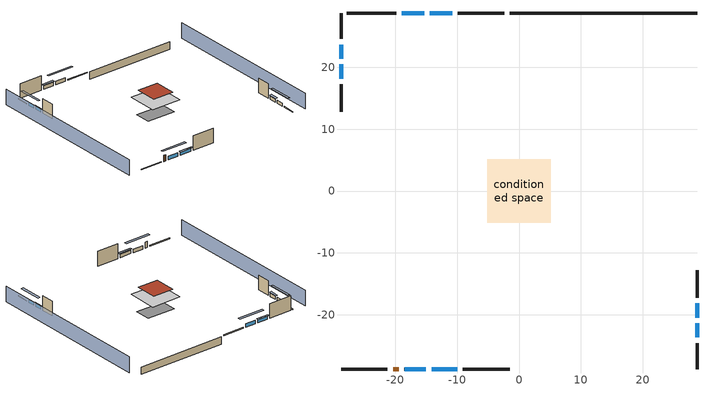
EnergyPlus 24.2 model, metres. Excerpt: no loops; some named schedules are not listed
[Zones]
conditioned space
 floor adiabatic (AdiabaticFloorConstruction): -5.13,-5.13 -5.13,5.13 5.13,5.13 5.13,-5.13 z2.74
 floor foundation (Slab1 construction): -4.86,-2.7 -4.86,2.7 4.86,2.7 4.86,-2.7 z-2.13
 wall outside (RimJoist1 construction): -2.41,28.79 -9.91,28.79 z0.3:0.61
 wall outside (RimJoist2 construction): 28.79,-28.79 28.79,-24.61 z0.3:0.61
 wall outside (RimJoist3 construction): -28.79,-28.79 -21.29,-28.79 z0.3:0.61
 wall outside (RimJoist4 construction): -28.79,28.79 -28.79,24.61 z0.3:0.61
 wall outside (AdiabaticWallConstruction 1): -20.36,-28.79 -19.45,-28.79 z0.3:2.34
 wall outside (AdiabaticWallConstruction): -10.83,28.79 -14.43,28.79 / -15.36,28.79 -18.95,28.79 z0.3:1.49; 28.79,-23.68 28.79,-21.4 / 28.79,-20.47 28.79,-18.18 / -28.79,23.68 -28.79,21.4 / -28.79,20.47 -28.79,18.18 z0.3:1.34; -18.52,-28.79 -15.04,-28.79 z0.3:1.46; -14.12,-28.79 -10,-28.79 z0.3:1.4
 wall outside (Wall1 construction): -19.88,28.79 -27.86,28.79 z0.3:5.18
 wall outside (Wall2 construction): 28.79,-17.25 28.79,-12.82 z0.3:5.18
 wall outside (Wall3 construction): -9.07,-28.79 -1.47,-28.79 z0.3:5.18
 wall outside (Wall4 construction): -28.79,17.25 -28.79,12.82 z0.3:5.18
 wall foundation (FoundationWall1 construction): 28.79,28.79 -1.48,28.79 z-2.13:0.3
 window (WindowConstruction): -10.83,28.79 -14.43,28.79 z0.3:1.49
 window (WindowConstruction 1): -15.36,28.79 -18.95,28.79 z0.3:1.49
 window (WindowConstruction 2): 28.79,-23.68 28.79,-21.4 z0.3:1.34
 window (WindowConstruction 3): 28.79,-20.47 28.79,-18.18 z0.3:1.34
 window (WindowConstruction 4): -18.52,-28.79 -15.04,-28.79 z0.3:1.46
 window (WindowConstruction 5): -14.12,-28.79 -10,-28.79 z0.3:1.4
 window (WindowConstruction 6): -28.79,23.68 -28.79,21.4 z0.3:1.34
 window (WindowConstruction 7): -28.79,20.47 -28.79,18.18 z0.3:1.34
 door (Door): -20.36,-28.79 -19.45,-28.79 z0.3:2.34
 ceiling adiabatic (AdiabaticFloorConstruction): 5.13,-5.13 5.13,5.13 -5.13,5.13 -5.13,-5.13 z2.74
 roof outside (Roof1 construction): -3.63,3.63 -3.63,-3.63 3.63,-3.63 3.63,3.63 z5.18
shading: -33.36,28.79 -33.36,-28.79 / 33.36,-28.79 33.36,28.79 z0:5.18; -17.17,28.79 -8.09,28.79 -8.09,29.4 -17.17,29.4 z4.24; -19.26,28.79 -15.05,28.79 -15.05,29.4 -19.26,29.4 z1.8; 28.79,-18.65 28.79,-26.43 29.4,-26.43 29.4,-18.65 z4.08; 28.79,-17.88 28.79,-20.77 29.4,-20.77 29.4,-17.88 z1.65; -12.3,-28.79 -21.26,-28.79 -21.26,-29.4 -12.3,-29.4 z4.21; -9.7,-28.79 -14.42,-28.79 -14.42,-29.4 -9.7,-29.4 z1.71; -28.79,18.65 -28.79,26.43 -29.4,26.43 -29.4,18.65 z4.08; -28.79,17.88 -28.79,20.77 -29.4,20.77 -29.4,17.88 z1.65
[Building]
Building 1: Terrain=Suburbs
[Site:Location]
Portland Intl Arpt_OR: Latitude {deg}=45.59; Longitude {deg}=-122.6; Time Zone {hr}=-8; Elevation {m}=33; Keep Site Location Information=Yes
[Site:GroundTemperature:Shallow]
10.2558, 8.96328, 8.85977, 9.47314, 11.9355, 14.3863, 16.5111, 17.8571, 17.9714, 16.8767, 14.8061, 12.4304
[Site:WaterMainsTemperature]
Calculation Method=Schedule; Temperature Schedule=mains temperature schedule
[Material] Roughness=Rough; Thermal Absorptance=0.9
Name | Thickness {m} | Conductivity {W/m-K} | Density {kg/m3} | Specific Heat {J/kg-K} | Solar Absorptance | Visible Absorptance
asphalt or fiberglass shingles | 0.00635 | 0.162714 | 1121.4 | 1465.45 | 0.85 | 0.85
concrete 4.0 in. | 0.1016 | 1.803125 | 2242.8 | 837.4 | 0.7 | 0.7
concrete 8.0 in. | 0.2032 | 1.803125 | 2242.8 | 837.4 | 0.7 | 0.7
door material | 0.04445 | 0.0612267 | 512.64 | 1214.23 | 0.7 | 0.7
floor covering | 0.0127 | 0.0450781 | 54.468 | 1339.84 | 0.9 | 0.9
floor covering 1 | 0.0127 | 0.0433444 | 54.468 | 1339.84 | 0.6 | 0.6
floor rigid ins; wall rigid ins | 0.512978 | 0.029427 | 32.04 | 1214.23 | 0.7 | 0.7
floor stud and cavity | 0.1397 | 1.75129 | 37.0049 | 1207.88 | 0.7 | 0.7
furniture material conditioned space 1 | 0.1524 | 0.115458 | 640.8 | 1214.23 | 0.6 | 0.6
gypsum board | 0.0127 | 0.160291 | 801 | 837.4 | 0.6 | 0.6
gypsum board 1 | 0.0127 | 0.160291 | 801 | 837.4 | 0.7 | 0.7
osb sheathing 0.5 in. | 0.0127 | 0.115458 | 512.64 | 1214.23 | 0.7 | 0.7
osb sheathing 0.75 in. | 0.01905 | 0.115458 | 512.64 | 1214.23 | 0.7 | 0.7
rim joist stud and cavity | 0.0508 | 0.180225 | 50.32683 | 1063.81 | 0.6 | 0.6
roof rigid ins | 0.051816 | 0.029427 | 32.04 | 1214.23 | 0.7 | 0.7
roof stud and cavity | 0.2032 | 0.667294 | 78.34581 | 1123.46 | 0.7 | 0.7
stucco | 0.0254 | 0.649125 | 1281.6 | 879.27 | 0.5 | 0.5
wall stud and cavity | 0.1397 | 0.556315 | 139.0536 | 1170.24 | 0.7 | 0.7
wall stud and cavity 1 | 0.0889 | 0.380278 | 52.3479 | 1209.89 | 0.7 | 0.7
wall stud and cavity 2 | 0.0889 | 0.391764 | 83.0341 | 1211.67 | 0.7 | 0.7
wood siding; wood siding 1 | 0.0254 | 0.102417 | 544.68 | 1172.36 | 0.7 | 0.7
[WindowMaterial:SimpleGlazingSystem]
WindowMaterial: U-Factor {W/m2-K}=2.15764; Solar Heat Gain Coefficient=0.44
[Construction]
AdiabaticFloorConstruction: floor stud and cavity, floor rigid ins, osb sheathing 0.75 in., floor covering 1
AdiabaticWallConstruction: wood siding, wall rigid ins, wall stud and cavity 1, gypsum board
AdiabaticWallConstruction 1: wood siding 1, wall rigid ins, wall stud and cavity 1, gypsum board
Door: door material
FoundationWall1 construction: concrete 8.0 in., gypsum board 1
furniture construction conditioned space 1: furniture material conditioned space 1
PartitionWallConstruction: gypsum board, wall stud and cavity 2, gypsum board
RimJoist1 construction; RimJoist2 construction; RimJoist3 construction; RimJoist4 construction: stucco, rim joist stud and cavity
Roof1 construction: asphalt or fiberglass shingles, roof rigid ins, osb sheathing 0.75 in., roof stud and cavity, gypsum board
Slab1 construction: concrete 4.0 in., floor covering
Wall1 construction; Wall2 construction; Wall3 construction; Wall4 construction: stucco, osb sheathing 0.5 in., wall stud and cavity, gypsum board
WindowConstruction; WindowConstruction 1; WindowConstruction 2; WindowConstruction 3; WindowConstruction 4; WindowConstruction 5; WindowConstruction 6; WindowConstruction 7: WindowMaterial
[Zone]
conditioned space: Multiplier=1; Volume {m3}=384.656; Part of Total Floor Area=Yes
[Space]
conditioned space 1: Zone=conditioned space; Volume {m3}=384.656
[SurfaceProperty:ExposedFoundationPerimeter]
Slab1: Exposed Perimeter Calculation Method=TotalExposedPerimeter; Total Exposed Perimeter {m}=30.26664
[SurfaceProperty:IncidentSolarMultiplier] Incident Solar Multiplier=1; Incident Solar Multiplier Schedule=trans schedule winter=0.85 summer=0.7
Window1; Window2; Window3; Window4; Window5; Window6; Window7; Window8
[InternalMass] Zone or ZoneList=conditioned space; Space or SpaceList=conditioned space 1
Name | Construction | Surface Area {m2}
furniture mass conditioned space 1 | furniture construction conditioned space 1 | 63.09974
partition wall mass | PartitionWallConstruction | 157.749
[Lights]
interior lighting: Zone or ZoneList or Space or SpaceList=conditioned space 1; Schedule=lighting_interior; Design Level Calculation Method=LightingLevel; Lighting Level {W}=208.695; Return Air Fraction=0; Fraction Radiant=0.6; Fraction Visible=0.2; Fraction Replaceable=1
[People]
occupants: Zone or ZoneList or Space or SpaceList=conditioned space 1; Number of People Schedule=occupants; Number of People Calculation Method=People; Number of People=2; Fraction Radiant=0.314171; Sensible Heat Fraction=0.56303; Activity Level Schedule=occupants activity schedule; Carbon Dioxide Generation Rate {m3/s-W}=0; Enable ASHRAE 55 Comfort Warnings=No; Mean Radiant Temperature Calculation Type=EnclosureAveraged
[ElectricEquipment] Zone or ZoneList or Space or SpaceList=conditioned space 1; Design Level Calculation Method=EquipmentLevel
Name | Schedule | Design Level {W} | Fraction Latent | Fraction Radiant | Fraction Lost
ceiling fan | ceiling_fan | 19.3659 | 0 | 0.558 | 0
clothes dryer | clothes_dryer | 2994.57 | 0.015 | 0.081 | 0.85
clothes washer | clothes_washer | 233.665 | 0.03 | 0.162 | 0.7
cooking range | cooking_range | 822.859 | 0.08 | 0.432 | 0.2
dishwasher | dishwasher | 293.302 | 0.3 | 0.18 | 0.4
freezer | freezer schedule | 194.914 | 0 | 0.6 | 0
fridge | fridge schedule | 52.0548 | 0 | 0.6 | 0
mech vent bath fan 0 | mech vent bath fan 0 schedule | 30 | 0 | 0 | 1
mech vent house fan | mech vent house fan schedule | 0 | 0 | 0 | 1
mech vent house fan cfis | mech vent house fan cfis schedule | 0 | 0 | 0 | 0
mech vent range fan 0 | mech vent range fan 0 schedule | 30 | 0 | 0 | 1
misc plug loads | plug_loads_other | 157.42 | 0.021 | 0.558 | 0.049
misc tv | plug_loads_tv | 184.776 | 0 | 0.6 | 0
whole house fan | Always On Discrete | 0 | 0 | 0 | 1
[OtherEquipment] Zone or ZoneList or Space or SpaceList=conditioned space 1; Design Level Calculation Method=EquipmentLevel
Name | Fuel Type | Schedule | Design Level {W} | Fraction Latent | Fraction Radiant | Fraction Lost
clothes dryer 1 | Electricity | clothes_dryer | 0 | 0.015 | 0.081 | 0.85
cooking range 1 | Electricity | cooking_range | 0 | 0.08 | 0.432 | 0.2
general water use latent | None | general water use schedule | 44.1266 | 1 | 0 | 0
general water use sensible | None | general water use schedule | -43.4886 | 0 | 0.6 | 0
mech vent house fan latent load; water heater lat | None | Always On Discrete | 0 | 1 | 0 | 0
mech vent house fan sensible load; water heater sens | None | Always On Discrete | 0 | 0 | 0 | 0
water heater energy adjustment1 | Electricity | Always On Discrete | 0.01 | 0 | 0 | 1
[ZoneInfiltration:DesignFlowRate] Zone or ZoneList or Space or SpaceList=conditioned space 1; Schedule=Always On Discrete; Design Flow Rate Calculation Method=Flow/Zone; Design Flow Rate {m3/s}=0
infil flow; natural vent flow; whole house fan flow
[AvailabilityManager:Scheduled] Schedule=Always On Discrete
furnace airloop Availability Manager; room ac airloop Availability Manager
[WaterUse:Equipment]
dishwasher: Peak Flow Rate {m3/s}=3.56569e-06; Flow Rate Fraction Schedule=hot_water_dishwasher
[Foundation:Kiva]
Foundation Kiva 1: Initial Indoor Air Temperature {C}=16.6667; Wall Height Above Grade {m}=0.3048; Wall Depth Below Slab {m}=0.2032
[Foundation:Kiva:Settings]
Soil Conductivity {W/m-K}=1.3848; Soil Density {kg/m3}=1842.3; Soil Specific Heat {J/kg-K}=418.7; Ground Solar Absorptivity=0.9; Ground Thermal Absorptivity=0.9; Ground Surface Roughness {m}=0.03; Far-Field Width {m}=40; Deep-Ground Boundary Condition=ZeroFlux; Deep-Ground Depth {m}=40; Minimum Cell Dimension {m}=0.2; Maximum Cell Growth Coefficient=3; Simulation Timestep=Timestep
[Exterior:Lights]
exterior lighting: Schedule=exterior lighting schedule; Design Level {W}=7.09205
[EnergyManagementSystem:GlobalVariable]
furnace_airloop_Fan_RTF
infil_program_Qfan
infil_program_Qinf
natural_vent_program_Qnv
natural_vent_program_Qwhf
room_ac_airloop_Fan_RTF
[EnergyManagementSystem:Sensor]
Name | Output:Variable or Output:Meter Index Key | Output:Variable or Output:Meter
airflow_gain | infil flow | Infiltration Sensible Heat Gain Energy
airflow_gain_1 | natural vent flow | Infiltration Sensible Heat Gain Energy
airflow_gain_2 | whole house fan flow | Infiltration Sensible Heat Gain Energy
airflow_loss | infil flow | Infiltration Sensible Heat Loss Energy
airflow_loss_1 | natural vent flow | Infiltration Sensible Heat Loss Energy
airflow_loss_2 | whole house fan flow | Infiltration Sensible Heat Loss Energy
clg_load_cond |  | Cooling:EnergyTransfer:Zone:CONDITIONED SPACE
clg_sp_s; clg_sp_s_1 | cooling setpoint | Schedule Value
clothes_dryer_exhaust_0_sch_s | clothes_dryer | Schedule Value
cool_season | cooling season schedule | Schedule Value
htg_load_cond |  | Heating:EnergyTransfer:Zone:CONDITIONED SPACE
htg_sp_s; htg_sp_s_1 | heating setpoint | Schedule Value
ig_ee_conv | ceiling fan | Electric Equipment Convective Heating Energy
ig_ee_conv_1 | clothes dryer | Electric Equipment Convective Heating Energy
ig_ee_conv_3 | cooking range | Electric Equipment Convective Heating Energy
ig_ee_conv_4 | dishwasher | Electric Equipment Convective Heating Energy
ig_ee_conv_5 | freezer | Electric Equipment Convective Heating Energy
ig_ee_conv_6 | fridge | Electric Equipment Convective Heating Energy
ig_ee_conv_7 | misc plug loads | Electric Equipment Convective Heating Energy
ig_ee_conv_8 | misc tv | Electric Equipment Convective Heating Energy
ig_ee_conv_9 | whole house fan | Electric Equipment Convective Heating Energy
ig_ee_rad | ceiling fan | Electric Equipment Radiant Heating Energy
ig_ee_rad_1 | clothes dryer | Electric Equipment Radiant Heating Energy
ig_ee_rad_3 | cooking range | Electric Equipment Radiant Heating Energy
ig_ee_rad_4 | dishwasher | Electric Equipment Radiant Heating Energy
ig_ee_rad_5 | freezer | Electric Equipment Radiant Heating Energy
ig_ee_rad_6 | fridge | Electric Equipment Radiant Heating Energy
ig_ee_rad_7 | misc plug loads | Electric Equipment Radiant Heating Energy
ig_ee_rad_8 | misc tv | Electric Equipment Radiant Heating Energy
ig_ee_rad_9 | whole house fan | Electric Equipment Radiant Heating Energy
ig_lgt_conv | interior lighting | Lights Convective Heating Energy
ig_lgt_rad | interior lighting | Lights Radiant Heating Energy
ig_lgt_vis | interior lighting | Lights Visible Radiation Heating Energy
ig_oe_conv | clothes dryer 1 | Other Equipment Convective Heating Energy
ig_oe_conv_1 | cooking range 1 | Other Equipment Convective Heating Energy
ig_oe_conv_2 | general water use latent | Other Equipment Convective Heating Energy
ig_oe_conv_3 | general water use sensible | Other Equipment Convective Heating Energy
ig_oe_conv_4 | water heater energy adjustment1 | Other Equipment Convective Heating Energy
ig_oe_conv_5 | water heater lat | Other Equipment Convective Heating Energy
ig_oe_conv_6 | water heater sens | Other Equipment Convective Heating Energy
ig_oe_rad | clothes dryer 1 | Other Equipment Radiant Heating Energy
ig_oe_rad_1 | cooking range 1 | Other Equipment Radiant Heating Energy
ig_oe_rad_2 | general water use latent | Other Equipment Radiant Heating Energy
ig_oe_rad_3 | general water use sensible | Other Equipment Radiant Heating Energy
ig_oe_rad_4 | water heater energy adjustment1 | Other Equipment Radiant Heating Energy
ig_oe_rad_5 | water heater lat | Other Equipment Radiant Heating Energy
ig_oe_rad_6 | water heater sens | Other Equipment Radiant Heating Energy
ig_ppl_conv | occupants | People Convective Heating Energy
ig_ppl_rad | occupants | People Radiant Heating Energy
im_conv | furniture mass conditioned space 1 | Surface Inside Face Convection Heat Gain Energy
im_conv_1 | partition wall mass | Surface Inside Face Convection Heat Gain Energy
im_ig | furniture mass conditioned space 1 | Surface Inside Face Internal Gains Radiation Heat Gain Energy
im_ig_1 | partition wall mass | Surface Inside Face Internal Gains Radiation Heat Gain Energy
im_lgt | furniture mass conditioned space 1 | Surface Inside Face Lights Radiation Heat Gain Energy
im_lgt_1 | partition wall mass | Surface Inside Face Lights Radiation Heat Gain Energy
im_sol | furniture mass conditioned space 1 | Surface Inside Face Solar Radiation Heat Gain Energy
im_sol_1 | partition wall mass | Surface Inside Face Solar Radiation Heat Gain Energy
im_surf | furniture mass conditioned space 1 | Surface Inside Face Net Surface Thermal Radiation Heat Gain Energy
im_surf_1 | partition wall mass | Surface Inside Face Net Surface Thermal Radiation Heat Gain Energy
mech_vent_bath_fan_0_sch_s | mech vent bath fan 0 schedule | Schedule Value
mech_vent_range_fan_0_sch_s | mech vent range fan 0 schedule | Schedule Value
mv_conv | mech vent bath fan 0 | Electric Equipment Convective Heating Energy
mv_conv_1 | mech vent house fan | Electric Equipment Convective Heating Energy
mv_conv_2 | mech vent house fan cfis | Electric Equipment Convective Heating Energy
mv_conv_3 | mech vent range fan 0 | Electric Equipment Convective Heating Energy
mv_conv_4 | mech vent house fan latent load | Other Equipment Convective Heating Energy
mv_conv_5 | mech vent house fan sensible load | Other Equipment Convective Heating Energy
mv_rad | mech vent bath fan 0 | Electric Equipment Radiant Heating Energy
mv_rad_1 | mech vent house fan | Electric Equipment Radiant Heating Energy
mv_rad_2 | mech vent house fan cfis | Electric Equipment Radiant Heating Energy
mv_rad_3 | mech vent range fan 0 | Electric Equipment Radiant Heating Energy
mv_rad_4 | mech vent house fan latent load | Other Equipment Radiant Heating Energy
mv_rad_5 | mech vent house fan sensible load | Other Equipment Radiant Heating Energy
natural_vent_s | natural vent schedule | Schedule Value
out_pb_s |  | Site Outdoor Air Barometric Pressure
out_wt_s |  | Site Outdoor Air Humidity Ratio
site_vw_s |  | Site Wind Speed
ss_back_out | Window1 | Surface Window Shortwave from Zone Back Out Window Heat Transfer Rate
ss_back_out_1 | Window2 | Surface Window Shortwave from Zone Back Out Window Heat Transfer Rate
ss_back_out_2 | Window3 | Surface Window Shortwave from Zone Back Out Window Heat Transfer Rate
ss_back_out_3 | Window4 | Surface Window Shortwave from Zone Back Out Window Heat Transfer Rate
ss_back_out_4 | Window5 | Surface Window Shortwave from Zone Back Out Window Heat Transfer Rate
ss_back_out_5 | Window6 | Surface Window Shortwave from Zone Back Out Window Heat Transfer Rate
ss_back_out_6 | Window7 | Surface Window Shortwave from Zone Back Out Window Heat Transfer Rate
ss_back_out_7 | Window8 | Surface Window Shortwave from Zone Back Out Window Heat Transfer Rate
ss_conv | Door1 | Surface Inside Face Convection Heat Gain Energy
ss_conv_1 | Window1 | Surface Inside Face Convection Heat Gain Energy
ss_conv_2 | Window2 | Surface Inside Face Convection Heat Gain Energy
ss_conv_3 | Window3 | Surface Inside Face Convection Heat Gain Energy
ss_conv_4 | Window4 | Surface Inside Face Convection Heat Gain Energy
ss_conv_5 | Window5 | Surface Inside Face Convection Heat Gain Energy
ss_conv_6 | Window6 | Surface Inside Face Convection Heat Gain Energy
ss_conv_7 | Window7 | Surface Inside Face Convection Heat Gain Energy
ss_conv_8 | Window8 | Surface Inside Face Convection Heat Gain Energy
ss_ig | Door1 | Surface Inside Face Internal Gains Radiation Heat Gain Energy
ss_ig_1 | Window1 | Surface Inside Face Internal Gains Radiation Heat Gain Energy
ss_ig_2 | Window2 | Surface Inside Face Internal Gains Radiation Heat Gain Energy
ss_ig_3 | Window3 | Surface Inside Face Internal Gains Radiation Heat Gain Energy
ss_ig_4 | Window4 | Surface Inside Face Internal Gains Radiation Heat Gain Energy
ss_ig_5 | Window5 | Surface Inside Face Internal Gains Radiation Heat Gain Energy
ss_ig_6 | Window6 | Surface Inside Face Internal Gains Radiation Heat Gain Energy
ss_ig_7 | Window7 | Surface Inside Face Internal Gains Radiation Heat Gain Energy
ss_ig_8 | Window8 | Surface Inside Face Internal Gains Radiation Heat Gain Energy
ss_lgt | Door1 | Surface Inside Face Lights Radiation Heat Gain Energy
ss_sol | Door1 | Surface Inside Face Solar Radiation Heat Gain Energy
ss_surf | Door1 | Surface Inside Face Net Surface Thermal Radiation Heat Gain Energy
ss_surf_1 | Window1 | Surface Inside Face Net Surface Thermal Radiation Heat Gain Energy
ss_surf_2 | Window2 | Surface Inside Face Net Surface Thermal Radiation Heat Gain Energy
ss_surf_3 | Window3 | Surface Inside Face Net Surface Thermal Radiation Heat Gain Energy
ss_surf_4 | Window4 | Surface Inside Face Net Surface Thermal Radiation Heat Gain Energy
ss_surf_5 | Window5 | Surface Inside Face Net Surface Thermal Radiation Heat Gain Energy
ss_surf_6 | Window6 | Surface Inside Face Net Surface Thermal Radiation Heat Gain Energy
ss_surf_7 | Window7 | Surface Inside Face Net Surface Thermal Radiation Heat Gain Energy
ss_surf_8 | Window8 | Surface Inside Face Net Surface Thermal Radiation Heat Gain Energy
ss_trans_in | Window1 | Surface Window Transmitted Solar Radiation Rate
ss_trans_in_1 | Window2 | Surface Window Transmitted Solar Radiation Rate
ss_trans_in_2 | Window3 | Surface Window Transmitted Solar Radiation Rate
ss_trans_in_3 | Window4 | Surface Window Transmitted Solar Radiation Rate
ss_trans_in_4 | Window5 | Surface Window Transmitted Solar Radiation Rate
ss_trans_in_5 | Window6 | Surface Window Transmitted Solar Radiation Rate
ss_trans_in_6 | Window7 | Surface Window Transmitted Solar Radiation Rate
ss_trans_in_7 | Window8 | Surface Window Transmitted Solar Radiation Rate
ss_trans_out | Window1 | Surface Inside Face Initial Transmitted Diffuse Transmitted Out Window Solar Radiation Rate
ss_trans_out_1 | Window2 | Surface Inside Face Initial Transmitted Diffuse Transmitted Out Window Solar Radiation Rate
ss_trans_out_2 | Window3 | Surface Inside Face Initial Transmitted Diffuse Transmitted Out Window Solar Radiation Rate
ss_trans_out_3 | Window4 | Surface Inside Face Initial Transmitted Diffuse Transmitted Out Window Solar Radiation Rate
ss_trans_out_4 | Window5 | Surface Inside Face Initial Transmitted Diffuse Transmitted Out Window Solar Radiation Rate
ss_trans_out_5 | Window6 | Surface Inside Face Initial Transmitted Diffuse Transmitted Out Window Solar Radiation Rate
ss_trans_out_6 | Window7 | Surface Inside Face Initial Transmitted Diffuse Transmitted Out Window Solar Radiation Rate
ss_trans_out_7 | Window8 | Surface Inside Face Initial Transmitted Diffuse Transmitted Out Window Solar Radiation Rate
s_conv | FoundationWall1 | Surface Inside Face Convection Heat Gain Energy
s_conv_1 | inferred conditioned ceiling | Surface Inside Face Convection Heat Gain Energy
s_conv_10 | Wall2 | Surface Inside Face Convection Heat Gain Energy
s_conv_11 | Wall3 | Surface Inside Face Convection Heat Gain Energy
s_conv_12 | Wall4 | Surface Inside Face Convection Heat Gain Energy
s_conv_2 | inferred conditioned floor | Surface Inside Face Convection Heat Gain Energy
s_conv_3 | RimJoist1 | Surface Inside Face Convection Heat Gain Energy
s_conv_4 | RimJoist2 | Surface Inside Face Convection Heat Gain Energy
s_conv_5 | RimJoist3 | Surface Inside Face Convection Heat Gain Energy
s_conv_6 | RimJoist4 | Surface Inside Face Convection Heat Gain Energy
s_conv_7 | Roof1 | Surface Inside Face Convection Heat Gain Energy
s_conv_8 | Slab1 | Surface Inside Face Convection Heat Gain Energy
s_conv_9 | Wall1 | Surface Inside Face Convection Heat Gain Energy
s_ig | FoundationWall1 | Surface Inside Face Internal Gains Radiation Heat Gain Energy
s_ig_1 | inferred conditioned ceiling | Surface Inside Face Internal Gains Radiation Heat Gain Energy
s_ig_10 | Wall2 | Surface Inside Face Internal Gains Radiation Heat Gain Energy
s_ig_11 | Wall3 | Surface Inside Face Internal Gains Radiation Heat Gain Energy
s_ig_12 | Wall4 | Surface Inside Face Internal Gains Radiation Heat Gain Energy
s_ig_2 | inferred conditioned floor | Surface Inside Face Internal Gains Radiation Heat Gain Energy
s_ig_3 | RimJoist1 | Surface Inside Face Internal Gains Radiation Heat Gain Energy
s_ig_4 | RimJoist2 | Surface Inside Face Internal Gains Radiation Heat Gain Energy
s_ig_5 | RimJoist3 | Surface Inside Face Internal Gains Radiation Heat Gain Energy
s_ig_6 | RimJoist4 | Surface Inside Face Internal Gains Radiation Heat Gain Energy
s_ig_7 | Roof1 | Surface Inside Face Internal Gains Radiation Heat Gain Energy
s_ig_8 | Slab1 | Surface Inside Face Internal Gains Radiation Heat Gain Energy
s_ig_9 | Wall1 | Surface Inside Face Internal Gains Radiation Heat Gain Energy
s_lgt | FoundationWall1 | Surface Inside Face Lights Radiation Heat Gain Energy
s_lgt_1 | inferred conditioned ceiling | Surface Inside Face Lights Radiation Heat Gain Energy
s_lgt_10 | Wall2 | Surface Inside Face Lights Radiation Heat Gain Energy
s_lgt_11 | Wall3 | Surface Inside Face Lights Radiation Heat Gain Energy
s_lgt_12 | Wall4 | Surface Inside Face Lights Radiation Heat Gain Energy
s_lgt_2 | inferred conditioned floor | Surface Inside Face Lights Radiation Heat Gain Energy
s_lgt_3 | RimJoist1 | Surface Inside Face Lights Radiation Heat Gain Energy
s_lgt_4 | RimJoist2 | Surface Inside Face Lights Radiation Heat Gain Energy
s_lgt_5 | RimJoist3 | Surface Inside Face Lights Radiation Heat Gain Energy
s_lgt_6 | RimJoist4 | Surface Inside Face Lights Radiation Heat Gain Energy
s_lgt_7 | Roof1 | Surface Inside Face Lights Radiation Heat Gain Energy
s_lgt_8 | Slab1 | Surface Inside Face Lights Radiation Heat Gain Energy
s_lgt_9 | Wall1 | Surface Inside Face Lights Radiation Heat Gain Energy
s_sol | FoundationWall1 | Surface Inside Face Solar Radiation Heat Gain Energy
s_sol_1 | inferred conditioned ceiling | Surface Inside Face Solar Radiation Heat Gain Energy
s_sol_10 | Wall2 | Surface Inside Face Solar Radiation Heat Gain Energy
s_sol_11 | Wall3 | Surface Inside Face Solar Radiation Heat Gain Energy
s_sol_12 | Wall4 | Surface Inside Face Solar Radiation Heat Gain Energy
s_sol_2 | inferred conditioned floor | Surface Inside Face Solar Radiation Heat Gain Energy
s_sol_3 | RimJoist1 | Surface Inside Face Solar Radiation Heat Gain Energy
s_sol_4 | RimJoist2 | Surface Inside Face Solar Radiation Heat Gain Energy
s_sol_5 | RimJoist3 | Surface Inside Face Solar Radiation Heat Gain Energy
s_sol_6 | RimJoist4 | Surface Inside Face Solar Radiation Heat Gain Energy
s_sol_7 | Roof1 | Surface Inside Face Solar Radiation Heat Gain Energy
s_sol_8 | Slab1 | Surface Inside Face Solar Radiation Heat Gain Energy
s_sol_9 | Wall1 | Surface Inside Face Solar Radiation Heat Gain Energy
s_surf | FoundationWall1 | Surface Inside Face Net Surface Thermal Radiation Heat Gain Energy
s_surf_1 | inferred conditioned ceiling | Surface Inside Face Net Surface Thermal Radiation Heat Gain Energy
s_surf_10 | Wall2 | Surface Inside Face Net Surface Thermal Radiation Heat Gain Energy
s_surf_11 | Wall3 | Surface Inside Face Net Surface Thermal Radiation Heat Gain Energy
s_surf_12 | Wall4 | Surface Inside Face Net Surface Thermal Radiation Heat Gain Energy
s_surf_2 | inferred conditioned floor | Surface Inside Face Net Surface Thermal Radiation Heat Gain Energy
s_surf_3 | RimJoist1 | Surface Inside Face Net Surface Thermal Radiation Heat Gain Energy
s_surf_4 | RimJoist2 | Surface Inside Face Net Surface Thermal Radiation Heat Gain Energy
s_surf_5 | RimJoist3 | Surface Inside Face Net Surface Thermal Radiation Heat Gain Energy
s_surf_6 | RimJoist4 | Surface Inside Face Net Surface Thermal Radiation Heat Gain Energy
s_surf_7 | Roof1 | Surface Inside Face Net Surface Thermal Radiation Heat Gain Energy
s_surf_8 | Slab1 | Surface Inside Face Net Surface Thermal Radiation Heat Gain Energy
s_surf_9 | Wall1 | Surface Inside Face Net Surface Thermal Radiation Heat Gain Energy
